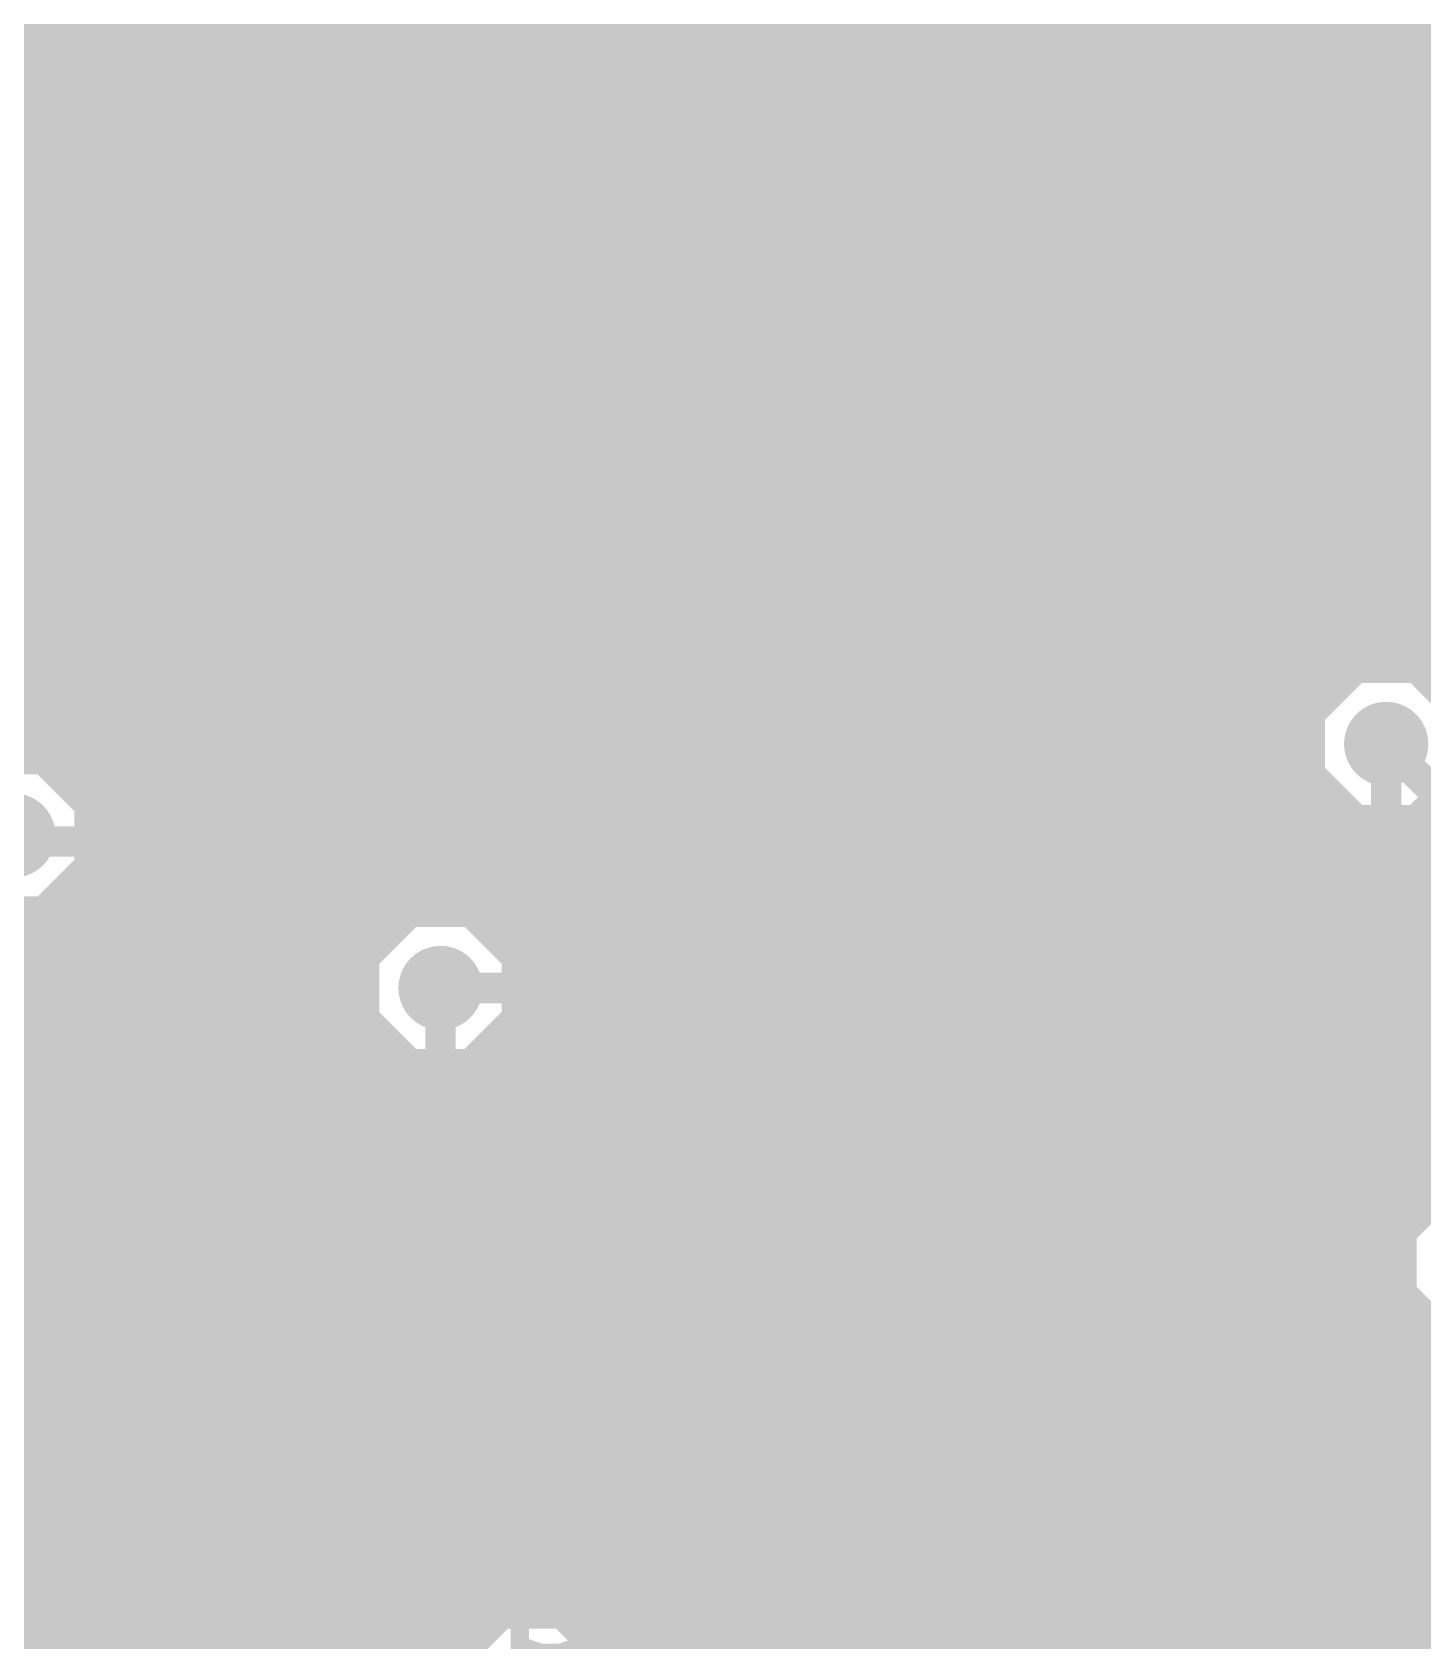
# Model space of a CAD drawing. Extents: x -5 to 208, y -5 to 206.
# Drawn here: x 107.22 to 118.8, y 172.49 to 185.88 of the extents above; entities that cross this region are included whole.
import ezdxf

# ---------------------------------------------------------------- set-up
doc = ezdxf.new("R2010")
doc.units = 0
doc.header["$MEASUREMENT"] = 0
doc.layers.get('0').update_dxf_attribs({"linetype": 'CONTINUOUS'})
for name, color, linetype in [('22-301-0_BOT', 7, 'CONTINUOUS'), ('22-301-0_DRD', 7, 'CONTINUOUS'), ('22-301-0_IN1', 1, 'CONTINUOUS'), ('22-301-0_IN2', 4, 'CONTINUOUS'), ('22-301-0_SMT', 5, 'CONTINUOUS'), ('22-301-0_SST', 10, 'CONTINUOUS'), ('22-301-0_TOP', 14, 'CONTINUOUS'), ('THRUHOLE_TAP', 11, 'CONTINUOUS')]:
    doc.layers.add(name, color=color, linetype=linetype)

# ---------------------------------------------------------------- blocks, each defined once
blk = doc.blocks.new('ROUND_66')
at = {"const_width": 0.35052}
blk.add_lwpolyline([(-0.17526, 0, 1), (0.17526, 0, 1)], format="xyb", close=True, dxfattribs=at)
blk = doc.blocks.new('ROUND_69')
at = {"const_width": 0.35052}
blk.add_lwpolyline([(-0.17526, 0, 1), (0.17526, 0, 1)], format="xyb", close=True, dxfattribs=at)
blk = doc.blocks.new('ROUND_70')
at = {"const_width": 0.35052}
blk.add_lwpolyline([(-0.17526, 0, 1), (0.17526, 0, 1)], format="xyb", close=True, dxfattribs=at)
blk = doc.blocks.new('RECTANGLE_6')
blk.add_solid([(0.4826, 0.4064), (0.4826, -0.4064), (-0.4826, 0.4064), (-0.4826, -0.4064)])
blk = doc.blocks.new('RECTANGLE_46')
blk.add_solid([(0.29972, 0.65024), (0.29972, -0.65024), (-0.29972, 0.65024), (-0.29972, -0.65024)])
blk = doc.blocks.new('ROUND_74')
at = {"const_width": 0.10033}
blk.add_lwpolyline([(-0.050164, 0, 1), (0.050164, 0, 1)], format="xyb", close=True, dxfattribs=at)

msp = doc.modelspace()

# ---------------------------------------------------------------- linework, layer by layer
at = {"layer": '22-301-0_BOT', "const_width": 0.254}
for points in [[(110.109, 203.073), (110.109, 178.37912)], [(110.3376, 203.073), (110.3376, 178.54676)], [(110.5662, 203.073), (110.5662, 178.60518)], [(110.7948, 203.073), (110.7948, 178.58232)], [(111.0234, 203.073), (111.0234, 178.47056)], [(111.252, 203.073), (111.252, 178.1683)], [(111.4806, 203.073), (111.4806, 172.75556)], [(111.7092, 203.073), (111.7092, 172.67936)], [(111.9378, 203.073), (111.9378, 172.47108)], [(112.1664, 203.073), (112.1664, 166.37)], [(112.395, 203.073), (112.395, 166.37)], [(112.6236, 203.073), (112.6236, 166.37)], [(112.8522, 203.073), (112.8522, 167.26408)], [(113.0808, 203.073), (113.0808, 167.47236)], [(113.3094, 203.073), (113.3094, 167.54856)], [(113.538, 203.073), (113.538, 167.54602)], [(113.7666, 203.073), (113.7666, 167.45712)], [(113.9952, 203.073), (113.9952, 167.22598)], [(114.2238, 203.073), (114.2238, 166.37)], [(114.4524, 203.073), (114.4524, 166.37)], [(114.681, 203.073), (114.681, 166.37)], [(114.9096, 203.073), (114.9096, 166.37)], [(115.1382, 203.073), (115.1382, 166.37)], [(115.3668, 203.073), (115.3668, 166.37)], [(115.5954, 203.073), (115.5954, 166.37)], [(115.824, 203.073), (115.824, 166.37)], [(116.0526, 203.073), (116.0526, 170.34764)], [(116.2812, 203.073), (116.2812, 170.53306)], [(116.5098, 203.073), (116.5098, 170.60164)], [(116.7384, 203.073), (116.7384, 170.58894)], [(116.967, 203.073), (116.967, 171.95546)], [(117.1956, 203.073), (117.1956, 172.19676)], [(117.4242, 203.073), (117.4242, 172.42536)], [(117.6528, 203.073), (117.6528, 172.65396)], [(117.8814, 203.073), (117.8814, 180.25872)], [(118.11, 203.073), (118.11, 180.52288)], [(118.3386, 203.073), (118.3386, 180.62194)], [(118.5672, 203.073), (118.5672, 180.63464)], [(118.7958, 203.073), (118.7958, 180.56606)], [(109.8804, 197.82028), (109.8804, 166.37)], [(107.3658, 197.58914), (107.3658, 179.80406)], [(107.1372, 197.36308), (107.1372, 179.87264)], [(109.6518, 197.32752), (109.6518, 166.37)], [(107.5944, 197.23354), (107.5944, 179.61864)], [(107.823, 197.03034), (107.823, 170.42892)], [(109.4232, 197.08876), (109.4232, 166.37)], [(108.0516, 196.9008), (108.0516, 171.87164)], [(109.1946, 196.9389), (109.1946, 171.74972)], [(108.2802, 196.8246), (108.2802, 172.05706)], [(108.5088, 196.79158), (108.5088, 172.12564)], [(108.7374, 196.7992), (108.7374, 172.11294)], [(108.966, 196.84492), (108.966, 172.01388)], [(151.02078, 185.801), (100.97008, 185.801)], [(150.9776, 185.5724), (101.02596, 185.5724)], [(150.97252, 185.3438), (101.00056, 185.3438)], [(151.003, 185.1152), (100.88626, 185.1152)], [(151.07158, 184.8866), (100.56622, 184.8866)], [(151.18842, 184.658), (78.2574, 184.658)], [(151.36876, 184.4294), (78.0288, 184.4294)], [(151.65324, 184.2008), (77.7494, 184.2008)], [(202.057, 183.9722), (67.818, 183.9722)], [(202.057, 183.7436), (67.818, 183.7436)], [(202.057, 183.515), (67.818, 183.515)], [(202.057, 183.2864), (67.818, 183.2864)], [(202.057, 183.0578), (67.818, 183.0578)], [(202.057, 182.8292), (67.818, 182.8292)], [(202.057, 182.6006), (67.818, 182.6006)], [(202.057, 182.372), (67.818, 182.372)], [(185.63336, 182.1434), (67.818, 182.1434)], [(185.44794, 181.9148), (67.818, 181.9148)], [(185.37936, 181.6862), (67.818, 181.6862)], [(185.39206, 181.4576), (67.818, 181.4576)], [(185.49112, 181.229), (67.818, 181.229)], [(185.75274, 181.0004), (81.82102, 181.0004)], [(186.2455, 180.7718), (92.6846, 180.7718)], [(118.14302, 180.5432), (92.9132, 180.5432)], [(186.4741, 180.5432), (118.83898, 180.5432)], [(117.91188, 180.3146), (93.1418, 180.3146)], [(117.82298, 180.086), (93.3704, 180.086)], [(118.491, 179.959), (118.491, 172.847), (117.348, 171.704), (117.348, 171.196), (117.856, 170.688), (117.856, 155.321), (118.237, 154.94), (118.237, 149.733)], [(117.8179, 179.8574), (107.22102, 179.8574)], [(117.89664, 179.6288), (107.58678, 179.6288)], [(117.8814, 179.65674), (117.8814, 172.88256)], [(118.0338, 179.4002), (107.7087, 179.4002)], [(118.0338, 179.45608), (118.0338, 173.03496)], [(118.0338, 179.1716), (107.73918, 179.1716)], [(118.0338, 178.943), (107.69092, 178.943)], [(107.5182, 178.69408), (107.5182, 170.47718)], [(118.0338, 178.7144), (107.53852, 178.7144)], [(107.5944, 178.77536), (107.5944, 170.47718)], [(110.22838, 178.4858), (107.5182, 178.4858)], [(118.0338, 178.4858), (111.00308, 178.4858)], [(110.02264, 178.2572), (107.5182, 178.2572)], [(118.0338, 178.2572), (111.21136, 178.2572)], [(109.9439, 178.0286), (107.5182, 178.0286)], [(118.0338, 178.0286), (111.28756, 178.0286)], [(110.617, 177.927), (110.617, 152.019)], [(109.94898, 177.8), (107.5182, 177.8)], [(118.0338, 177.8), (111.28502, 177.8)], [(111.252, 177.68316), (111.252, 172.75302)], [(110.03788, 177.5714), (107.5182, 177.5714)], [(110.109, 177.47488), (110.109, 166.37)], [(118.0338, 177.5714), (111.19612, 177.5714)], [(110.1598, 177.3428), (107.5182, 177.3428)], [(110.1598, 177.42408), (110.1598, 166.37)], [(111.0742, 177.42408), (111.0742, 172.69206)], [(118.0338, 177.3428), (111.0742, 177.3428)], [(110.1598, 177.1142), (107.5182, 177.1142)], [(118.0338, 177.1142), (111.0742, 177.1142)], [(110.1598, 176.8856), (107.5182, 176.8856)], [(118.0338, 176.8856), (111.0742, 176.8856)], [(110.1598, 176.657), (107.5182, 176.657)], [(118.0338, 176.657), (111.0742, 176.657)], [(110.1598, 176.4284), (107.5182, 176.4284)], [(118.0338, 176.4284), (111.0742, 176.4284)], [(110.1598, 176.1998), (107.5182, 176.1998)], [(118.0338, 176.1998), (111.0742, 176.1998)], [(110.1598, 175.9712), (107.5182, 175.9712)], [(118.0338, 175.9712), (111.0742, 175.9712)], [(110.1598, 175.7426), (107.5182, 175.7426)], [(118.0338, 175.7426), (111.0742, 175.7426)], [(110.1598, 175.514), (107.5182, 175.514)], [(118.0338, 175.514), (111.0742, 175.514)], [(110.1598, 175.2854), (107.5182, 175.2854)], [(118.0338, 175.2854), (111.0742, 175.2854)], [(110.1598, 175.0568), (107.5182, 175.0568)], [(118.0338, 175.0568), (111.0742, 175.0568)], [(110.1598, 174.8282), (107.5182, 174.8282)], [(118.0338, 174.8282), (111.0742, 174.8282)], [(110.1598, 174.5996), (107.5182, 174.5996)], [(118.0338, 174.5996), (111.0742, 174.5996)], [(110.1598, 174.371), (107.5182, 174.371)], [(118.0338, 174.371), (111.0742, 174.371)], [(110.1598, 174.1424), (107.5182, 174.1424)], [(118.0338, 174.1424), (111.0742, 174.1424)], [(110.1598, 173.9138), (107.5182, 173.9138)], [(118.0338, 173.9138), (111.0742, 173.9138)], [(110.1598, 173.6852), (107.5182, 173.6852)], [(118.0338, 173.6852), (111.0742, 173.6852)], [(110.1598, 173.4566), (107.5182, 173.4566)], [(118.0338, 173.4566), (111.0742, 173.4566)], [(110.1598, 173.228), (107.5182, 173.228)], [(118.0338, 173.228), (111.0742, 173.228)], [(110.1598, 172.9994), (107.5182, 172.9994)], [(117.9957, 172.9994), (111.0742, 172.9994)], [(118.0338, 173.03496), (117.02796, 172.03166)], [(110.1598, 172.7708), (107.5182, 172.7708)], [(117.7671, 172.7708), (111.0742, 172.7708)], [(110.1598, 172.5422), (107.5182, 172.5422)], [(117.5385, 172.5422), (111.88192, 172.5422)]]:
    msp.add_lwpolyline(points, dxfattribs=at)
for points in [[(118.491, 180.63972, 0.4142136), (117.81028, 179.959)], [(119.17172, 179.959, 0.4142136), (118.491, 180.63972)], [(117.81028, 179.959, 0.2113086), (118.0331, 179.45531)], [(107.74172, 179.197, 0.4142136), (107.061, 179.87772)], [(107.5182, 178.69408, 0.2113087), (107.74068, 179.197)], [(110.617, 178.60772, 0.4142136), (109.93628, 177.927)], [(111.29772, 177.927, 0.4142136), (110.617, 178.60772)], [(109.93628, 177.927, 0.2113086), (110.1591, 177.42331)], [(111.0742, 177.42408, 0.2113087), (111.29668, 177.927)], [(111.379, 172.76572, 0.116858), (111.07355, 172.69334)], [(112.05972, 172.085, 0.4142136), (111.379, 172.76572)]]:
    msp.add_lwpolyline(points, format="xyb", dxfattribs=at)
at = {"layer": '22-301-0_DRD', "const_width": 0.254}
for points in [[(118.237, 180.594), (117.856, 180.213)], [(118.745, 180.594), (118.237, 180.594)], [(119.126, 180.213), (118.745, 180.594)], [(117.856, 180.213), (117.856, 179.705)], [(107.315, 179.832), (106.807, 179.832)], [(107.696, 179.451), (107.315, 179.832)], [(117.856, 179.705), (118.237, 179.324)], [(118.745, 179.324), (119.126, 179.705)], [(107.696, 178.943), (107.696, 179.451)], [(118.237, 179.324), (118.745, 179.324)], [(107.315, 178.562), (107.696, 178.943)], [(106.807, 178.562), (107.315, 178.562)], [(110.363, 178.562), (109.982, 178.181)], [(110.871, 178.562), (110.363, 178.562)], [(111.252, 178.181), (110.871, 178.562)], [(109.982, 178.181), (109.982, 177.673)], [(111.252, 177.673), (111.252, 178.181)], [(109.982, 177.673), (110.363, 177.292)], [(110.871, 177.292), (111.252, 177.673)], [(110.363, 177.292), (110.871, 177.292)], [(118.999, 176.276), (118.618, 175.895)], [(118.618, 175.895), (118.618, 175.387)], [(107.95, 175.514), (107.569, 175.133)], [(107.95, 175.514), (107.569, 175.133)], [(108.458, 175.514), (107.95, 175.514)], [(108.458, 175.514), (107.95, 175.514)], [(108.839, 175.133), (108.458, 175.514)], [(108.839, 175.133), (108.458, 175.514)], [(118.618, 175.387), (118.999, 175.006)], [(107.569, 175.133), (107.569, 174.625)], [(107.569, 175.133), (107.569, 174.625)], [(108.839, 174.625), (108.839, 175.133)], [(108.839, 174.625), (108.839, 175.133)], [(107.569, 174.625), (107.95, 174.244)], [(107.569, 174.625), (107.95, 174.244)], [(108.458, 174.244), (108.839, 174.625)], [(108.458, 174.244), (108.839, 174.625)], [(107.95, 174.244), (108.458, 174.244)], [(107.95, 174.244), (108.458, 174.244)], [(111.125, 172.72), (110.744, 172.339)], [(111.633, 172.72), (111.125, 172.72)], [(112.014, 172.339), (111.633, 172.72)]]:
    msp.add_lwpolyline(points, dxfattribs=at)
at = {"layer": '22-301-0_IN1', "const_width": 0.254}
for points in [[(109.9312, 203.327), (109.9312, 167.259)], [(110.1598, 203.327), (110.1598, 178.42992)], [(110.3884, 203.327), (110.3884, 178.56708)], [(110.617, 203.327), (110.617, 178.60772)], [(110.8456, 203.327), (110.8456, 178.56708)], [(111.0742, 203.327), (111.0742, 178.42992)], [(111.3028, 203.327), (111.3028, 172.76064)], [(111.5314, 203.327), (111.5314, 172.74794)], [(111.76, 203.327), (111.76, 172.64888)], [(111.9886, 203.327), (111.9886, 172.38472)], [(112.2172, 203.327), (112.2172, 167.259)], [(112.4458, 203.327), (112.4458, 167.259)], [(112.6744, 203.327), (112.6744, 167.259)], [(112.903, 203.327), (112.903, 167.33012)], [(113.1316, 203.327), (113.1316, 167.49776)], [(113.3602, 203.327), (113.3602, 167.55618)], [(113.5888, 203.327), (113.5888, 167.53332)], [(113.8174, 203.327), (113.8174, 167.42156)], [(114.046, 203.327), (114.046, 167.259)], [(114.2746, 203.327), (114.2746, 167.259)], [(114.5032, 203.327), (114.5032, 167.259)], [(114.7318, 203.327), (114.7318, 167.259)], [(114.9604, 203.327), (114.9604, 167.259)], [(115.189, 203.327), (115.189, 167.259)], [(115.4176, 203.327), (115.4176, 167.259)], [(115.6462, 203.327), (115.6462, 167.259)], [(115.8748, 203.327), (115.8748, 167.259)], [(116.1034, 203.327), (116.1034, 170.40352)], [(116.332, 203.327), (116.332, 170.55592)], [(116.5606, 203.327), (116.5606, 170.60418)], [(116.7892, 203.327), (116.7892, 170.5737)], [(117.0178, 203.327), (117.0178, 170.45178)], [(117.2464, 203.327), (117.2464, 170.08602)], [(117.475, 203.327), (117.475, 167.259)], [(117.7036, 203.327), (117.7036, 167.259)], [(117.9322, 203.327), (117.9322, 180.34508)], [(118.1608, 203.327), (118.1608, 180.55336)], [(118.3894, 203.327), (118.3894, 180.62956)], [(118.618, 203.327), (118.618, 180.62702)], [(118.8466, 203.327), (118.8466, 180.53812)], [(107.188, 197.44182), (107.188, 179.86502)], [(107.4166, 197.485), (107.4166, 179.77612)], [(109.7026, 197.40118), (109.7026, 167.259)], [(107.6452, 197.1802), (107.6452, 179.54498)], [(109.474, 197.13194), (109.474, 167.259)], [(107.8738, 196.99732), (107.8738, 170.40606)], [(109.2454, 196.96684), (109.2454, 171.61002)], [(108.1024, 196.88048), (108.1024, 171.92752)], [(108.331, 196.81444), (108.331, 172.07992)], [(108.5596, 196.79158), (108.5596, 172.12818)], [(108.7882, 196.80682), (108.7882, 172.0977)], [(109.0168, 196.8627), (109.0168, 171.97578)], [(151.08428, 185.9788), (100.85832, 185.9788)], [(151.00808, 185.7502), (100.9904, 185.7502)], [(150.97252, 185.5216), (101.02596, 185.5216)], [(150.97506, 185.293), (100.98278, 185.293)], [(151.0157, 185.0644), (100.84308, 185.0644)], [(151.09444, 184.8358), (67.691, 184.8358)], [(151.22398, 184.6072), (67.691, 184.6072)], [(151.41956, 184.3786), (67.691, 184.3786)], [(151.74214, 184.15), (67.691, 184.15)], [(199.644, 183.9214), (67.691, 183.9214)], [(199.644, 183.6928), (67.691, 183.6928)], [(199.644, 183.4642), (67.691, 183.4642)], [(199.644, 183.2356), (67.691, 183.2356)], [(199.644, 183.007), (67.691, 183.007)], [(199.644, 182.7784), (67.691, 182.7784)], [(199.644, 182.5498), (67.691, 182.5498)], [(199.644, 182.3212), (67.691, 182.3212)], [(185.57494, 182.0926), (67.691, 182.0926)], [(185.42508, 181.864), (67.691, 181.864)], [(185.37428, 181.6354), (67.691, 181.6354)], [(185.40476, 181.4068), (67.691, 181.4068)], [(185.52922, 181.1782), (67.691, 181.1782)], [(185.89244, 180.9496), (81.96072, 180.9496)], [(196.85508, 180.721), (82.22488, 180.721)], [(118.06936, 180.4924), (82.32394, 180.4924)], [(196.80428, 180.4924), (118.91264, 180.4924)], [(117.88394, 180.2638), (82.33664, 180.2638)], [(117.81536, 180.0352), (82.26806, 180.0352)], [(117.82806, 179.8066), (107.36072, 179.8066)], [(117.92712, 179.578), (107.62488, 179.578)], [(117.9322, 179.57038), (117.9322, 167.259)], [(118.18874, 179.3494), (107.72394, 179.3494)], [(118.1608, 179.36464), (118.1608, 167.259)], [(199.644, 179.3494), (118.79072, 179.3494)], [(118.8466, 179.37988), (118.8466, 176.18456)], [(118.3894, 179.2859), (118.3894, 167.259)], [(118.618, 179.29098), (118.618, 175.8823)], [(199.644, 179.1208), (107.73664, 179.1208)], [(107.6452, 178.84902), (107.6452, 170.47464)], [(148.08708, 178.8922), (107.66806, 178.8922)], [(107.4166, 178.61788), (107.4166, 170.46194)], [(147.94992, 178.6636), (107.48264, 178.6636)], [(110.16488, 178.435), (97.07372, 178.435)], [(107.188, 178.52898), (107.188, 170.36288)], [(147.90928, 178.435), (111.06912, 178.435)], [(109.99724, 178.2064), (97.03308, 178.2064)], [(147.94992, 178.2064), (111.23676, 178.2064)], [(109.93882, 177.9778), (96.89592, 177.9778)], [(148.08708, 177.9778), (111.29518, 177.9778)], [(109.95914, 177.7492), (67.691, 177.7492)], [(180.59654, 177.7492), (111.27232, 177.7492)], [(110.0709, 177.5206), (67.691, 177.5206)], [(189.20206, 177.5206), (111.16056, 177.5206)], [(110.1598, 177.42408), (110.1598, 167.259)], [(111.0742, 177.42408), (111.0742, 172.69206)], [(110.37316, 177.292), (67.691, 177.292)], [(110.3884, 177.28692), (110.3884, 167.259)], [(110.617, 177.24628), (110.617, 167.259)], [(110.8456, 177.28692), (110.8456, 172.50664)], [(189.30112, 177.292), (110.8583, 177.292)], [(189.56274, 177.0634), (97.31502, 177.0634)], [(199.644, 176.8348), (97.68078, 176.8348)], [(199.644, 176.6062), (97.8027, 176.6062)], [(187.22594, 176.3776), (97.83318, 176.3776)], [(118.80088, 176.149), (97.78492, 176.149)], [(118.63324, 175.9204), (97.63252, 175.9204)], [(118.57482, 175.6918), (67.691, 175.6918)], [(118.59514, 175.4632), (67.691, 175.4632)], [(118.618, 175.39716), (118.618, 167.259)], [(118.7069, 175.2346), (67.691, 175.2346)], [(118.8466, 175.0949), (118.8466, 167.259)], [(119.00916, 175.006), (67.691, 175.006)], [(148.0439, 174.7774), (80.40624, 174.7774)], [(147.93214, 174.5488), (80.59166, 174.5488)], [(147.91182, 174.3202), (80.66024, 174.3202)], [(147.97024, 174.0916), (80.64754, 174.0916)], [(148.13788, 173.863), (80.54848, 173.863)], [(119.59844, 173.6344), (80.28432, 173.6344)], [(119.23522, 173.4058), (67.691, 173.4058)], [(119.11076, 173.1772), (96.13392, 173.1772)], [(119.08028, 172.9486), (96.27108, 172.9486)], [(111.13516, 172.72), (96.31172, 172.72)], [(119.13108, 172.72), (111.6203, 172.72)], [(110.8329, 172.4914), (96.27108, 172.4914)], [(119.28094, 172.4914), (111.92256, 172.4914)]]:
    msp.add_lwpolyline(points, dxfattribs=at)
for points in [[(118.491, 180.63972, 0.4142136), (117.81028, 179.959)], [(119.17172, 179.959, 0.4142136), (118.491, 180.63972)], [(117.81028, 179.959, 0.4142136), (118.491, 179.27828)], [(118.491, 179.27828, 0.4142136), (119.17172, 179.959)], [(107.74172, 179.197, 0.4142136), (107.061, 179.87772)], [(107.061, 178.51628, 0.4142136), (107.74172, 179.197)], [(110.617, 178.60772, 0.4142136), (109.93628, 177.927)], [(111.29772, 177.927, 0.4142136), (110.617, 178.60772)], [(109.93628, 177.927, 0.4142136), (110.617, 177.24628)], [(110.617, 177.24628, 0.4142136), (111.29772, 177.927)], [(119.253, 176.32172, 0.4142136), (118.57228, 175.641)], [(118.57228, 175.641, 0.4142136), (119.253, 174.96028)], [(111.379, 172.76572, 0.4142136), (110.69828, 172.085)], [(112.05972, 172.085, 0.4142136), (111.379, 172.76572)]]:
    msp.add_lwpolyline(points, format="xyb", dxfattribs=at)
at = {"layer": '22-301-0_IN2', "const_width": 0.254}
for points in [[(109.9312, 205.232), (109.9312, 179.6542)], [(110.1598, 205.232), (110.1598, 179.6542)], [(110.3884, 205.232), (110.3884, 179.6542)], [(110.617, 205.232), (110.617, 179.6542)], [(110.8456, 205.232), (110.8456, 179.6542)], [(111.0742, 205.232), (111.0742, 179.6542)], [(111.3028, 205.232), (111.3028, 179.6542)], [(111.5314, 205.232), (111.5314, 179.6542)], [(111.76, 205.232), (111.76, 179.6542)], [(111.9886, 205.232), (111.9886, 179.6542)], [(112.2172, 205.232), (112.2172, 179.6542)], [(112.4458, 205.232), (112.4458, 179.6542)], [(112.6744, 205.232), (112.6744, 179.6542)], [(112.903, 205.232), (112.903, 179.6542)], [(113.1316, 205.232), (113.1316, 179.6542)], [(113.3602, 205.232), (113.3602, 179.6542)], [(113.5888, 205.232), (113.5888, 179.6542)], [(113.8174, 205.232), (113.8174, 179.6542)], [(114.046, 205.232), (114.046, 179.6542)], [(114.2746, 205.232), (114.2746, 179.6542)], [(114.5032, 205.232), (114.5032, 179.6542)], [(114.7318, 205.232), (114.7318, 179.6542)], [(114.9604, 205.232), (114.9604, 179.6542)], [(115.189, 205.232), (115.189, 179.6542)], [(115.4176, 205.232), (115.4176, 179.6542)], [(115.6462, 205.232), (115.6462, 179.6542)], [(115.8748, 205.232), (115.8748, 179.6542)], [(116.1034, 205.232), (116.1034, 179.6542)], [(116.332, 205.232), (116.332, 179.6542)], [(116.5606, 205.232), (116.5606, 179.6542)], [(116.7892, 205.232), (116.7892, 179.6542)], [(117.0178, 205.232), (117.0178, 179.6542)], [(117.2464, 205.232), (117.2464, 179.6542)], [(117.475, 205.232), (117.475, 179.6542)], [(117.7036, 205.232), (117.7036, 179.6542)], [(117.9322, 205.232), (117.9322, 180.34508)], [(118.1608, 205.232), (118.1608, 180.55336)], [(118.3894, 205.232), (118.3894, 180.62956)], [(118.618, 205.232), (118.618, 180.62702)], [(118.8466, 205.232), (118.8466, 180.53812)], [(107.188, 197.44182), (107.188, 180.4162)], [(107.4166, 197.485), (107.4166, 180.4035)], [(109.7026, 197.40118), (109.7026, 179.6542)], [(107.6452, 197.1802), (107.6452, 180.27396)], [(109.474, 197.13194), (109.474, 179.6542)], [(107.8738, 196.99732), (107.8738, 180.04536)], [(109.2454, 196.96684), (109.2454, 179.6542)], [(108.1024, 196.88048), (108.1024, 179.81676)], [(108.331, 196.81444), (108.331, 179.6542)], [(108.5596, 196.79158), (108.5596, 179.6542)], [(108.7882, 196.80682), (108.7882, 179.6542)], [(109.0168, 196.8627), (109.0168, 179.6542)], [(151.0538, 185.9026), (100.9142, 185.9026)], [(150.99284, 185.674), (101.01072, 185.674)], [(150.96998, 185.4454), (101.02088, 185.4454)], [(150.98522, 185.2168), (100.94976, 185.2168)], [(151.03602, 184.9882), (100.75672, 184.9882)], [(151.13, 184.7596), (67.691, 184.7596)], [(151.27986, 184.531), (67.691, 184.531)], [(151.50846, 184.3024), (67.691, 184.3024)], [(151.9174, 184.0738), (67.691, 184.0738)], [(199.644, 183.8452), (67.691, 183.8452)], [(199.644, 183.6166), (67.691, 183.6166)], [(199.644, 183.388), (67.691, 183.388)], [(199.644, 183.1594), (67.691, 183.1594)], [(199.644, 182.9308), (67.691, 182.9308)], [(199.644, 182.7022), (67.691, 182.7022)], [(199.644, 182.4736), (67.691, 182.4736)], [(185.81116, 182.245), (67.691, 182.245)], [(185.5089, 182.0164), (67.691, 182.0164)], [(185.39714, 181.7878), (67.691, 181.7878)], [(185.37682, 181.5592), (67.691, 181.5592)], [(185.43524, 181.3306), (67.691, 181.3306)], [(185.60288, 181.102), (67.691, 181.102)], [(196.9389, 180.8734), (82.08264, 180.8734)], [(196.82714, 180.6448), (82.26806, 180.6448)], [(22.352, 180.467), (22.352, 180.34), (23.368, 179.324), (106.172, 179.324), (106.807, 179.959), (107.315, 179.959), (108.077, 179.197), (146.812, 179.197), (147.066, 179.451), (196.469, 179.451), (197.485, 180.467)], [(117.98808, 180.4162), (82.33664, 180.4162)], [(107.315, 180.4162), (106.807, 180.4162)], [(107.64266, 180.27904), (108.26496, 179.6542)], [(117.85092, 180.1876), (107.73156, 180.1876)], [(117.81028, 179.959), (107.96016, 179.959)], [(117.85092, 179.7304), (108.18876, 179.7304)], [(117.88394, 179.6542), (108.26496, 179.6542)], [(96.393, 178.435), (109.601, 178.435), (109.855, 178.689), (111.125, 178.689), (111.379, 178.435), (148.59, 178.435)], [(109.982, 178.1683), (109.92358, 178.11242)], [(109.9312, 178.1175), (109.9312, 176.8602)], [(109.96676, 178.1302), (109.94136, 178.1302)], [(109.93628, 177.9016), (96.81464, 177.9016)], [(109.601, 177.9778), (96.89592, 177.9778)], [(107.188, 177.9778), (107.188, 176.8602)], [(107.4166, 177.9778), (107.4166, 176.8602)], [(107.6452, 177.9778), (107.6452, 176.8602)], [(107.8738, 177.9778), (107.8738, 176.8602)], [(108.1024, 177.9778), (108.1024, 176.8602)], [(108.331, 177.9778), (108.331, 176.8602)], [(108.5596, 177.9778), (108.5596, 176.8602)], [(108.7882, 177.9778), (108.7882, 176.8602)], [(109.0168, 177.9778), (109.0168, 176.8602)], [(109.2454, 177.9778), (109.2454, 176.8602)], [(109.474, 177.9778), (109.474, 176.8602)], [(109.7026, 177.98796), (109.7026, 176.8602)], [(189.865, 177.673), (148.209, 177.673), (147.955, 177.927), (110.617, 177.927)], [(109.98708, 177.673), (67.691, 177.673)], [(147.7645, 177.4698), (111.11992, 177.4698)], [(111.3028, 177.4698), (111.3028, 176.8602)], [(111.5314, 177.4698), (111.5314, 176.8602)], [(111.76, 177.4698), (111.76, 176.8602)], [(111.9886, 177.4698), (111.9886, 176.8602)], [(112.2172, 177.4698), (112.2172, 176.8602)], [(112.4458, 177.4698), (112.4458, 176.8602)], [(112.6744, 177.4698), (112.6744, 176.8602)], [(112.903, 177.4698), (112.903, 176.8602)], [(113.1316, 177.4698), (113.1316, 176.8602)], [(113.3602, 177.4698), (113.3602, 176.8602)], [(113.5888, 177.4698), (113.5888, 176.8602)], [(113.8174, 177.4698), (113.8174, 176.8602)], [(114.046, 177.4698), (114.046, 176.8602)], [(114.2746, 177.4698), (114.2746, 176.8602)], [(114.5032, 177.4698), (114.5032, 176.8602)], [(114.7318, 177.4698), (114.7318, 176.8602)], [(114.9604, 177.4698), (114.9604, 176.8602)], [(115.189, 177.4698), (115.189, 176.8602)], [(115.4176, 177.4698), (115.4176, 176.8602)], [(115.6462, 177.4698), (115.6462, 176.8602)], [(115.8748, 177.4698), (115.8748, 176.8602)], [(116.1034, 177.4698), (116.1034, 176.8602)], [(116.332, 177.4698), (116.332, 176.8602)], [(116.5606, 177.4698), (116.5606, 176.8602)], [(116.7892, 177.4698), (116.7892, 176.8602)], [(117.0178, 177.4698), (117.0178, 176.8602)], [(117.2464, 177.4698), (117.2464, 176.8602)], [(117.475, 177.4698), (117.475, 176.8602)], [(117.7036, 177.4698), (117.7036, 176.8602)], [(117.9322, 177.4698), (117.9322, 176.8602)], [(118.1608, 177.4698), (118.1608, 176.8602)], [(118.3894, 177.4698), (118.3894, 176.8602)], [(118.618, 177.4698), (118.618, 176.8602)], [(118.8466, 177.4698), (118.8466, 176.8602)], [(110.13694, 177.4444), (67.691, 177.4444)], [(110.1598, 177.42408), (110.1598, 176.8602)], [(111.0742, 177.42408), (111.0742, 176.8602)], [(147.7899, 177.4444), (111.09452, 177.4444)], [(148.209, 177.2158), (67.691, 177.2158)], [(110.3884, 177.28692), (110.3884, 176.8602)], [(110.617, 177.24628), (110.617, 176.8602)], [(110.8456, 177.28692), (110.8456, 176.8602)], [(199.644, 176.9872), (97.50298, 176.9872)], [(147.32, 176.8602), (97.65792, 176.8602)], [(97.155, 176.403), (147.32, 176.403), (147.828, 175.895), (187.706, 175.895)], [(118.64594, 175.9458), (97.65792, 175.9458)], [(107.188, 175.9458), (107.188, 171.1452)], [(107.4166, 175.9458), (107.4166, 171.1452)], [(107.6452, 175.9458), (107.6452, 171.1452)], [(107.8738, 175.9458), (107.8738, 171.1452)], [(108.1024, 175.9458), (108.1024, 171.92752)], [(108.331, 175.9458), (108.331, 172.07992)], [(108.5596, 175.9458), (108.5596, 172.12818)], [(108.7882, 175.9458), (108.7882, 172.0977)], [(109.0168, 175.9458), (109.0168, 171.97578)], [(109.2454, 175.9458), (109.2454, 171.61002)], [(109.474, 175.9458), (109.474, 171.1452)], [(109.7026, 175.9458), (109.7026, 171.1452)], [(109.9312, 175.9458), (109.9312, 171.1452)], [(110.1598, 175.9458), (110.1598, 171.1452)], [(110.3884, 175.9458), (110.3884, 171.1452)], [(110.617, 175.9458), (110.617, 171.1452)], [(110.8456, 175.9458), (110.8456, 172.50664)], [(111.0742, 175.9458), (111.0742, 172.69206)], [(111.3028, 175.9458), (111.3028, 172.76064)], [(111.5314, 175.9458), (111.5314, 172.74794)], [(111.76, 175.9458), (111.76, 172.6692)], [(111.9886, 175.9458), (111.9886, 172.6692)], [(112.2172, 175.9458), (112.2172, 172.6692)], [(112.4458, 175.9458), (112.4458, 172.6692)], [(112.6744, 175.9458), (112.6744, 172.6692)], [(112.903, 175.9458), (112.903, 172.6692)], [(113.1316, 175.9458), (113.1316, 172.6692)], [(113.3602, 175.9458), (113.3602, 172.6692)], [(113.5888, 175.9458), (113.5888, 172.6692)], [(113.8174, 175.9458), (113.8174, 172.6692)], [(114.046, 175.9458), (114.046, 172.6692)], [(114.2746, 175.9458), (114.2746, 172.6692)], [(114.5032, 175.9458), (114.5032, 172.6692)], [(114.7318, 175.9458), (114.7318, 172.6692)], [(114.9604, 175.9458), (114.9604, 172.6692)], [(115.189, 175.9458), (115.189, 172.6692)], [(115.4176, 175.9458), (115.4176, 172.6692)], [(115.6462, 175.9458), (115.6462, 172.6692)], [(115.8748, 175.9458), (115.8748, 172.6692)], [(116.1034, 175.9458), (116.1034, 172.6692)], [(116.332, 175.9458), (116.332, 172.6692)], [(116.5606, 175.9458), (116.5606, 172.6692)], [(116.7892, 175.9458), (116.7892, 172.6692)], [(117.0178, 175.9458), (117.0178, 172.6692)], [(117.2464, 175.9458), (117.2464, 172.6692)], [(117.475, 175.9458), (117.475, 172.6692)], [(117.7036, 175.9458), (117.7036, 172.6692)], [(117.9322, 175.9458), (117.9322, 172.6692)], [(118.1608, 175.9458), (118.1608, 172.6692)], [(118.3894, 175.9458), (118.3894, 172.6692)], [(118.618, 175.9458), (118.618, 175.8823)], [(118.60276, 175.8442), (97.54108, 175.8442)], [(118.57228, 175.6156), (67.691, 175.6156)], [(118.62308, 175.387), (67.691, 175.387)], [(118.618, 175.39716), (118.618, 172.6692)], [(118.77294, 175.1584), (67.691, 175.1584)], [(118.8466, 175.0949), (118.8466, 172.6692)], [(147.3835, 174.9298), (67.691, 174.9298)], [(147.6121, 174.7012), (80.48752, 174.7012)], [(147.8407, 174.4726), (80.62468, 174.4726)], [(147.92198, 174.244), (80.66532, 174.244)], [(148.01088, 174.0154), (80.62468, 174.0154)], [(148.24202, 173.7868), (80.48752, 173.7868)], [(119.41302, 173.5582), (67.691, 173.5582)], [(119.18188, 173.3296), (95.93072, 173.3296)], [(119.09298, 173.101), (96.19488, 173.101)], [(119.0879, 172.8724), (96.29394, 172.8724)], [(119.15394, 172.6692), (111.72698, 172.6692)], [(110.99038, 172.6438), (96.30664, 172.6438)], [(110.78464, 172.4152), (96.23806, 172.4152)]]:
    msp.add_lwpolyline(points, dxfattribs=at)
for points in [[(118.491, 180.63972, 0.4142136), (117.81028, 179.959)], [(119.17172, 179.959, 0.4142136), (118.491, 180.63972)], [(107.63758, 180.28158, 0.1989124), (107.315, 180.4152)], [(117.81028, 179.959, 0.1168577), (117.88265, 179.65355)], [(109.982, 178.1683, 0.091037), (109.9377, 177.927)], [(109.601, 177.9778, 0.1989116), (109.92429, 178.11171)], [(109.93628, 177.927, 0.4142136), (110.617, 177.24628)], [(110.617, 177.24628, 0.2113081), (111.12069, 177.4691)], [(118.64594, 175.9458, 0.1168576), (118.57372, 175.641)], [(118.57228, 175.641, 0.4142136), (119.253, 174.96028)], [(111.379, 172.76572, 0.4142136), (110.69828, 172.085)], [(111.72698, 172.6692, 0.1351175), (111.379, 172.76498)]]:
    msp.add_lwpolyline(points, format="xyb", dxfattribs=at)
at = {"layer": '22-301-0_SST', "const_width": 0.1524}
for points in [[(109.1184, 183.31434), (109.1184, 182.95874), (109.28858, 182.83936), (109.45876, 182.83936), (109.6264, 182.95874), (109.6264, 183.31434), (108.6104, 183.31434)], [(109.1184, 183.01716), (108.6104, 182.83936)], [(108.6104, 182.12054), (108.6104, 182.35676)], [(108.6104, 182.23992), (109.6264, 182.23992), (109.45876, 182.35676)], [(109.1184, 181.69636), (109.1184, 181.34076), (108.95076, 181.28234), (108.78058, 181.28234), (108.6104, 181.34076), (108.6104, 181.69636), (108.78058, 181.75732), (108.95076, 181.75732), (109.6264, 181.51856)], [(109.1184, 180.50256), (109.28858, 180.44414), (109.45876, 180.44414), (109.6264, 180.50256), (109.6264, 180.85816), (109.45876, 180.91912), (109.28858, 180.91912), (109.1184, 180.85816), (109.1184, 180.50256), (108.95076, 180.44414), (108.78058, 180.44414), (108.6104, 180.50256), (108.6104, 180.85816), (108.78058, 180.91912), (108.95076, 180.91912), (109.1184, 180.85816)], [(108.3945, 179.8955), (108.3945, 176.9745), (110.0328, 176.9745), (110.0328, 179.8955), (108.3945, 179.8955)], [(107.94238, 177.95494), (107.09656, 177.95494), (106.92638, 178.01336), (106.92638, 178.36896), (107.09656, 178.42738), (107.94238, 178.42738)], [(107.43438, 177.53076), (107.43438, 177.17516), (107.2642, 177.11674), (107.09656, 177.11674), (106.92638, 177.17516), (106.92638, 177.53076), (107.09656, 177.58918), (107.2642, 177.58918), (107.94238, 177.35296)], [(107.2642, 176.27854), (107.2642, 176.75098), (107.94238, 176.51476), (107.94238, 176.39538), (106.92638, 176.39538)], [(111.7854, 174.42434), (111.7854, 174.06874), (111.95558, 173.94936), (112.12576, 173.94936), (112.2934, 174.06874), (112.2934, 174.42434), (111.2774, 174.42434)], [(114.0714, 174.42434), (114.0714, 174.06874), (114.24158, 173.94936), (114.41176, 173.94936), (114.5794, 174.06874), (114.5794, 174.42434), (113.5634, 174.42434)], [(111.7854, 174.12716), (111.2774, 173.94936)], [(114.0714, 174.12716), (113.5634, 173.94936)], [(109.85246, 173.78934), (109.75086, 173.89094), (105.85196, 173.89094), (105.85196, 170.28668), (110.04804, 170.28668), (110.04804, 173.5836), (109.85246, 173.78934)], [(118.04142, 173.69028), (118.04142, 173.33468), (118.20906, 173.2153), (118.37924, 173.2153), (118.54942, 173.33468), (118.54942, 173.69028), (117.53342, 173.69028)], [(111.2774, 173.23054), (111.2774, 173.46676)], [(111.2774, 173.34992), (112.2934, 173.34992), (112.12576, 173.46676)], [(113.5634, 173.23054), (113.5634, 173.46676)], [(113.5634, 173.34992), (114.5794, 173.34992), (114.41176, 173.46676)], [(118.04142, 173.3931), (117.53342, 173.2153)], [(105.95102, 173.28388), (110.04804, 173.28388)], [(109.49686, 173.0121), (109.49686, 172.68698)], [(109.63402, 173.01972), (109.63402, 172.67936)], [(109.74578, 172.90796), (109.40542, 172.90796)], [(111.7854, 172.80636), (111.7854, 172.45076), (111.61776, 172.39234), (111.44758, 172.39234), (111.2774, 172.45076), (111.2774, 172.80636), (111.44758, 172.86732), (111.61776, 172.86732), (112.2934, 172.62856)], [(114.0714, 172.80636), (114.0714, 172.45076), (113.90376, 172.39234), (113.73358, 172.39234), (113.5634, 172.45076), (113.5634, 172.80636), (113.73358, 172.86732), (113.90376, 172.86732), (114.5794, 172.62856)], [(118.04142, 172.79366), (118.04142, 172.43806), (117.87124, 172.3771), (117.70106, 172.3771), (117.53342, 172.43806), (117.53342, 172.79366), (117.70106, 172.85208), (117.87124, 172.85208), (118.54942, 172.61586)], [(109.73816, 172.7708), (109.41304, 172.7708)]]:
    msp.add_lwpolyline(points, dxfattribs=at)
for points in [[(109.5756, 173.02988, 0.4142136), (109.39526, 172.84954)], [(109.75594, 172.84954, 0.4142136), (109.5756, 173.02988)], [(109.39526, 172.84954, 0.4142136), (109.5756, 172.6692)], [(109.5756, 172.6692, 0.4142136), (109.75594, 172.84954)]]:
    msp.add_lwpolyline(points, format="xyb", dxfattribs=at)
at = {"layer": '22-301-0_TOP'}
for points, const_width in [([(127.635, 185.52922), (100.34778, 185.52922)], 0.635), ([(125.5776, 184.70372), (100.57892, 184.70372)], 0.254), ([(125.5776, 184.7088), (100.59416, 184.7088)], 0.254), ([(107.2388, 184.70372), (107.2388, 180.0352)], 0.254), ([(107.4674, 184.70372), (107.4674, 179.95138)], 0.254), ([(107.696, 184.70372), (107.696, 179.7812)], 0.254), ([(107.9246, 184.70372), (107.9246, 179.7812)], 0.254), ([(108.1532, 184.70372), (108.1532, 179.7812)], 0.254), ([(108.3818, 184.70372), (108.3818, 180.0606)], 0.254), ([(108.6104, 184.70372), (108.6104, 180.0606)], 0.254), ([(108.839, 184.70372), (108.839, 180.0606)], 0.254), ([(109.0676, 184.70372), (109.0676, 180.0606)], 0.254), ([(109.2962, 184.70372), (109.2962, 180.0606)], 0.254), ([(109.5248, 184.70372), (109.5248, 180.0606)], 0.254), ([(109.7534, 184.70372), (109.7534, 180.0606)], 0.254), ([(109.982, 184.70372), (109.982, 180.0606)], 0.254), ([(110.2106, 184.70372), (110.2106, 178.68138)], 0.254), ([(110.4392, 184.70372), (110.4392, 178.7652)], 0.254), ([(110.6678, 184.70372), (110.6678, 178.78298)], 0.254), ([(110.8964, 184.70372), (110.8964, 178.73726)], 0.254), ([(111.125, 184.70372), (111.125, 178.61788)], 0.254), ([(111.3536, 184.70372), (111.3536, 178.36642)], 0.254), ([(111.5822, 184.70372), (111.5822, 174.4345)], 0.254), ([(111.8108, 184.70372), (111.8108, 174.4345)], 0.254), ([(112.0394, 184.70372), (112.0394, 174.4345)], 0.254), ([(112.268, 184.70372), (112.268, 174.4345)], 0.254), ([(112.4966, 184.70372), (112.4966, 174.4345)], 0.254), ([(112.7252, 184.70372), (112.7252, 174.4345)], 0.254), ([(112.9538, 184.70372), (112.9538, 174.4345)], 0.254), ([(113.1824, 184.70372), (113.1824, 174.4345)], 0.254), ([(113.411, 184.70372), (113.411, 174.4345)], 0.254), ([(113.6396, 184.70372), (113.6396, 174.4345)], 0.254), ([(113.8682, 184.70372), (113.8682, 174.4345)], 0.254), ([(114.0968, 184.70372), (114.0968, 174.4345)], 0.254), ([(114.3254, 184.70372), (114.3254, 174.4345)], 0.254), ([(114.554, 184.70372), (114.554, 174.4345)], 0.254), ([(114.7826, 184.70372), (114.7826, 174.4345)], 0.254), ([(115.0112, 184.70372), (115.0112, 174.4345)], 0.254), ([(115.2398, 184.70372), (115.2398, 174.4345)], 0.254), ([(115.4684, 184.70372), (115.4684, 174.4345)], 0.254), ([(115.697, 184.70372), (115.697, 174.4345)], 0.254), ([(115.9256, 184.70372), (115.9256, 174.4345)], 0.254), ([(116.1542, 184.70372), (116.1542, 174.4345)], 0.254), ([(116.3828, 184.70372), (116.3828, 174.4345)], 0.254), ([(116.6114, 184.70372), (116.6114, 174.4345)], 0.254), ([(116.84, 184.70372), (116.84, 174.4345)], 0.254), ([(117.0686, 184.70372), (117.0686, 174.4345)], 0.254), ([(117.2972, 184.70372), (117.2972, 174.4345)], 0.254), ([(117.5258, 184.70372), (117.5258, 174.4345)], 0.254), ([(117.7544, 184.70372), (117.7544, 180.39842)], 0.254), ([(117.983, 184.70372), (117.983, 180.64988)], 0.254), ([(118.2116, 184.70372), (118.2116, 180.76926)], 0.254), ([(118.4402, 184.70372), (118.4402, 180.81498)], 0.254), ([(118.6688, 184.70372), (118.6688, 180.7972)], 0.254), ([(118.8974, 184.70372), (118.8974, 180.71338)], 0.254), ([(125.5776, 184.4802), (99.8982, 184.4802)], 0.254), ([(125.5776, 184.2516), (99.6696, 184.2516)], 0.254), ([(125.5776, 184.023), (99.441, 184.023)], 0.254), ([(126.81458, 183.7944), (99.2124, 183.7944)], 0.254), ([(126.87808, 183.5658), (98.9838, 183.5658)], 0.254), ([(127.02794, 183.3372), (98.7552, 183.3372)], 0.254), ([(127.254, 183.1086), (98.5266, 183.1086)], 0.254), ([(127.4826, 182.88), (98.298, 182.88)], 0.254), ([(127.7112, 182.6514), (98.0694, 182.6514)], 0.254), ([(127.9398, 182.4228), (97.8408, 182.4228)], 0.254), ([(128.1684, 182.1942), (97.6122, 182.1942)], 0.254), ([(128.397, 181.9656), (97.3836, 181.9656)], 0.254), ([(128.6256, 181.737), (97.155, 181.737)], 0.254), ([(128.8542, 181.5084), (96.9264, 181.5084)], 0.254), ([(129.0828, 181.2798), (96.6978, 181.2798)], 0.254), ([(129.3114, 181.0512), (96.4692, 181.0512)], 0.254), ([(129.54, 180.8226), (96.2406, 180.8226)], 0.254), ([(117.91442, 180.594), (96.012, 180.594)], 0.254), ([(117.73408, 180.3654), (95.7834, 180.3654)], 0.254), ([(117.6528, 180.1368), (95.5548, 180.1368)], 0.254), ([(110.2106, 180.0606), (108.2294, 180.0606)], 0.254), ([(108.2294, 180.0606), (108.2294, 179.7812)], 0.254), ([(110.2106, 180.0606), (110.2106, 178.68138)], 0.254), ([(108.2294, 179.9082), (107.54106, 179.9082)], 0.254), ([(117.63502, 179.9082), (110.2106, 179.9082)], 0.254), ([(137.795, 178.435), (120.015, 178.435), (118.491, 179.959)], 0.254), ([(108.2294, 179.7812), (107.68838, 179.7812)], 0.254), ([(117.68074, 179.6796), (110.2106, 179.6796)], 0.254), ([(117.7544, 179.51958), (117.7544, 174.4345)], 0.254), ([(117.80012, 179.451), (110.2106, 179.451)], 0.254), ([(118.05158, 179.2224), (110.2106, 179.2224)], 0.254), ([(117.983, 179.26812), (117.983, 174.4345)], 0.254), ([(107.061, 179.197), (107.061, 179.1462), (109.22, 179.1462)], 0.254), ([(118.2116, 179.14874), (118.2116, 174.4345)], 0.254), ([(118.4402, 179.10302), (118.4402, 175.91532)], 0.254), ([(118.45036, 179.10302), (119.56542, 177.98542)], 0.254), ([(118.55704, 178.9938), (110.2106, 178.9938)], 0.254), ([(118.6688, 178.88204), (118.6688, 176.26838)], 0.254), ([(110.43412, 178.7652), (110.2106, 178.7652)], 0.254), ([(118.78564, 178.7652), (110.79734, 178.7652)], 0.254), ([(118.8974, 178.65344), (118.8974, 176.42078)], 0.254), ([(107.4674, 178.44008), (107.4674, 176.04232)], 0.254), ([(108.2294, 178.5112), (107.57662, 178.5112)], 0.254), ([(107.696, 178.5112), (107.696, 174.4345)], 0.254), ([(107.9246, 178.5112), (107.9246, 174.4345)], 0.254), ([(108.1532, 178.5112), (108.1532, 174.4345)], 0.254), ([(108.2294, 178.5112), (108.2294, 178.2318)], 0.254), ([(119.01424, 178.5366), (111.21898, 178.5366)], 0.254), ([(108.2294, 178.308), (97.24136, 178.308)], 0.254), ([(107.2388, 178.3588), (107.2388, 176.04232)], 0.254), ([(119.24284, 178.308), (111.38408, 178.308)], 0.254), ([(108.2294, 178.2318), (108.2294, 176.8094)], 0.254), ([(108.2294, 178.0794), (97.17278, 178.0794)], 0.254), ([(119.47144, 178.0794), (111.46028, 178.0794)], 0.254), ([(108.2294, 177.8508), (97.02038, 177.8508)], 0.254), ([(119.76608, 177.8508), (111.47044, 177.8508)], 0.254), ([(108.2294, 177.6222), (96.66732, 177.6222)], 0.254), ([(109.22, 177.7238), (109.22, 174.88408)], 0.254), ([(137.02284, 177.6222), (111.4171, 177.6222)], 0.254), ([(111.3536, 177.48758), (111.3536, 174.4345)], 0.254), ([(108.2294, 177.3936), (94.8055, 177.3936)], 0.254), ([(137.16254, 177.3936), (111.28756, 177.3936)], 0.254), ([(111.125, 177.23612), (111.125, 174.4345)], 0.254), ([(108.2294, 177.165), (97.5487, 177.165)], 0.254), ([(110.2106, 177.17008), (110.2106, 176.8094)], 0.254), ([(110.2106, 177.17008), (110.2106, 174.4345)], 0.254), ([(110.4392, 177.0888), (110.4392, 174.4345)], 0.254), ([(110.6678, 177.07102), (110.6678, 174.4345)], 0.254), ([(110.8964, 177.11674), (110.8964, 174.4345)], 0.254), ([(137.47496, 177.165), (111.0107, 177.165)], 0.254), ([(108.2294, 176.9364), (97.82556, 176.9364)], 0.254), ([(138.0744, 176.9364), (110.2106, 176.9364)], 0.254), ([(108.585, 176.8094), (108.2294, 176.8094)], 0.254), ([(108.3818, 176.8094), (108.3818, 174.4345)], 0.254), ([(108.585, 176.8094), (108.585, 176.04232)], 0.254), ([(109.855, 176.8094), (109.855, 176.04232)], 0.254), ([(110.2106, 176.8094), (109.855, 176.8094)], 0.254), ([(109.982, 176.8094), (109.982, 176.04232)], 0.254), ([(108.585, 176.7078), (97.9551, 176.7078)], 0.254), ([(138.0744, 176.7078), (109.855, 176.7078)], 0.254), ([(108.585, 176.4792), (98.00844, 176.4792)], 0.254), ([(119.07012, 176.4792), (109.855, 176.4792)], 0.254), ([(108.585, 176.2506), (97.99828, 176.2506)], 0.254), ([(118.64848, 176.2506), (109.855, 176.2506)], 0.254), ([(107.48772, 176.04232), (105.87228, 176.04232)], 0.254), ([(107.48772, 176.04232), (107.48772, 174.4345)], 0.254), ([(108.41228, 176.022), (107.48772, 176.022)], 0.254), ([(108.585, 176.04232), (108.41228, 176.04232)], 0.254), ([(108.41228, 176.04232), (108.41228, 174.4345)], 0.254), ([(110.02772, 176.04232), (109.855, 176.04232)], 0.254), ([(110.02772, 176.04232), (110.02772, 174.4345)], 0.254), ([(118.48338, 176.022), (110.02772, 176.022)], 0.254), ([(108.41228, 175.7934), (107.48772, 175.7934)], 0.254), ([(118.40972, 175.7934), (110.02772, 175.7934)], 0.254), ([(108.41228, 175.5648), (107.48772, 175.5648)], 0.254), ([(118.39956, 175.5648), (110.02772, 175.5648)], 0.254), ([(139.065, 175.1838), (138.9888, 175.1838), (137.795, 173.99), (119.507, 173.99), (119.126, 173.609), (104.013, 173.609), (103.124, 172.72), (95.631, 172.72)], 0.635), ([(108.41228, 175.3362), (107.48772, 175.3362)], 0.254), ([(118.45036, 175.3362), (110.02772, 175.3362)], 0.254), ([(118.4402, 175.36668), (118.4402, 174.4345)], 0.254), ([(108.41228, 175.1076), (107.48772, 175.1076)], 0.254), ([(118.5799, 175.1076), (110.02772, 175.1076)], 0.254), ([(118.6688, 175.01362), (118.6688, 174.4345)], 0.254), ([(108.204, 174.879), (106.68, 174.879), (106.68, 174.88408), (106.68, 174.879), (108.204, 174.879)], 0.254), ([(107.48772, 174.88408), (106.68, 174.88408)], 0.254), ([(108.41228, 174.879), (107.48772, 174.879)], 0.254), ([(118.8593, 174.879), (110.02772, 174.879)], 0.254), ([(118.8974, 174.86122), (118.8974, 174.54626)], 0.254), ([(108.41228, 174.6504), (107.48772, 174.6504)], 0.254), ([(119.0117, 174.6504), (110.02772, 174.6504)], 0.254), ([(118.91518, 174.56658), (118.7831, 174.4345)], 0.254), ([(108.41228, 174.4345), (107.48772, 174.4345)], 0.254), ([(108.41228, 174.4218), (107.48772, 174.4218)], 0.254), ([(118.7831, 174.4345), (110.02772, 174.4345)], 0.254), ([(134.62, 168.8338), (134.3152, 168.8338), (130.429, 172.72), (120.777, 172.72), (120.269, 172.212), (119.507, 172.212), (118.872, 172.847), (104.267, 172.847), (102.997, 171.577), (96.266, 171.577)], 0.254)]:
    msp.add_lwpolyline(points, dxfattribs=dict(at, const_width=const_width))
at = {"layer": '22-301-0_TOP', "const_width": 0.254}
for points in [[(118.491, 180.81752, 0.4142136), (117.63248, 179.959)], [(119.34698, 179.99964, 0.4003856), (118.491, 180.81498)], [(107.68838, 179.7812, 0.2081875), (107.061, 180.05426)], [(117.63248, 179.959, 0.4003868), (118.45036, 179.10302)], [(110.617, 178.78552, 0.1241681), (110.20982, 178.68282)], [(111.47552, 177.927, 0.4142136), (110.617, 178.78552)], [(107.061, 178.33848, 0.1625808), (107.57692, 178.51079)], [(110.617, 177.06848, 0.4142136), (111.47552, 177.927)], [(110.2106, 177.17008, 0.1238119), (110.617, 177.06788)], [(119.253, 176.49952, 0.4142136), (118.39448, 175.641)], [(118.39448, 175.641, 0.4142136), (119.253, 174.78248)]]:
    msp.add_lwpolyline(points, format="xyb", dxfattribs=at)

# ---------------------------------------------------------------- block references
at = {"layer": '22-301-0_BOT'}
for name, p in [('ROUND_66', (118.491, 179.959)), ('ROUND_69', (107.061, 179.197)), ('ROUND_70', (110.617, 177.927)), ('ROUND_66', (108.204, 174.879))]:
    msp.add_blockref(name, p, dxfattribs=at)
at = {"layer": '22-301-0_IN1'}
for name, p in [('ROUND_70', (118.491, 179.959)), ('ROUND_69', (107.061, 179.197)), ('ROUND_70', (110.617, 177.927)), ('ROUND_66', (108.204, 174.879))]:
    msp.add_blockref(name, p, dxfattribs=at)
at = {"layer": '22-301-0_IN2'}
for name, p in [('ROUND_66', (118.491, 179.959)), ('ROUND_69', (107.061, 179.197)), ('ROUND_70', (110.617, 177.927)), ('ROUND_69', (108.204, 174.879))]:
    msp.add_blockref(name, p, dxfattribs=at)
at = {"layer": '22-301-0_SMT'}
for name, p in [('RECTANGLE_6', (109.22, 179.1462)), ('RECTANGLE_6', (109.22, 177.7238)), ('RECTANGLE_46', (109.22, 174.88408))]:
    msp.add_blockref(name, p, dxfattribs=at)
at = {"layer": '22-301-0_TOP'}
for name, p in [('ROUND_66', (118.491, 179.959)), ('ROUND_66', (107.061, 179.197)), ('RECTANGLE_6', (109.22, 179.1462)), ('ROUND_66', (110.617, 177.927)), ('RECTANGLE_6', (109.22, 177.7238)), ('RECTANGLE_46', (109.22, 174.88408)), ('ROUND_66', (108.204, 174.879))]:
    msp.add_blockref(name, p, dxfattribs=at)
at = {"layer": 'THRUHOLE_TAP'}
for p in [(118.491, 179.959), (110.617, 177.927), (108.204, 174.879)]:
    msp.add_blockref('ROUND_74', p, dxfattribs=at)

doc.saveas('drawing.dxf')
